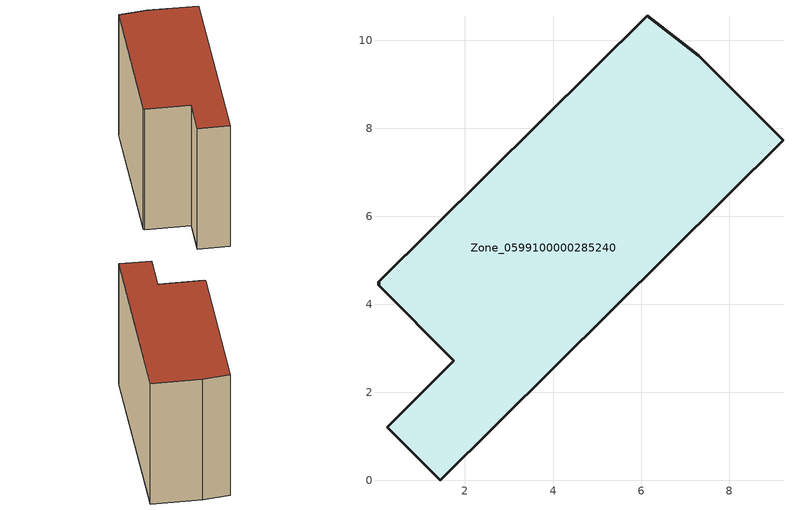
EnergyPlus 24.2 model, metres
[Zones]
Zone_0599100000285240
 floor ground (C_G): 6.14,10.56 7.31,9.65 9.22,7.73 1.44,0 0.23,1.21 1.75,2.72 0.04,4.43 0.04,4.51 z0
 wall outside (C_F): 0.23,1.21 1.44,0 9.22,7.73 7.31,9.65 6.14,10.56 0.04,4.51 0.04,4.43 1.75,2.72 0.23,1.21 z0:7.48
 roof outside (C_R): 6.14,10.56 0.04,4.51 0.04,4.43 1.75,2.72 0.23,1.21 1.44,0 9.22,7.73 7.31,9.65 z7.48
[BUILDING]
Pand.0599100000285240: North Axis=0; Terrain=City; Loads Convergence Tolerance Value=0.04; Temperature Convergence Tolerance Value=0.4; Solar Distribution=FullExterior; Maximum Number of Warmup Days=25; Minimum Number of Warmup Days=1
[Site:Location]
Rotterdam.The.Hague.AP_ZH_NLD Design_Conditions: Latitude=51.96; Longitude=4.45; Time Zone=1; Elevation=-4.5
[SITE:GROUNDTEMPERATURE:BUILDINGSURFACE]
18, 18, 18, 18, 18, 18, 18, 18, 18, 18, 18, 18
[MATERIAL] Thermal Absorptance=0.9; Solar Absorptance=0.7; Visible Absorptance=0.7
Name | Roughness | Thickness | Conductivity | Density | Specific Heat
G.TI.1946 | MediumSmooth | 0.15 | 1 | 540 | 1210
F.TI.1946 | Rough | 0.3 | 0.857143 | 1920 | 840
R.TI.1946 | MediumRough | 0.2 | 0.1 | 1500 | 1000
[CONSTRUCTION]
C_G: G.TI.1946
C_F: F.TI.1946
C_R: R.TI.1946
[ZONE]
Zone_0599100000285240: Type=1; Multiplier=1; Ceiling Height=Autocalculate; Volume=Autocalculate; Floor Area=autocalculate; Part of Total Floor Area=Yes
[ZONEINFILTRATION:DESIGNFLOWRATE]
Infil_Zone_0599100000285240: Zone or ZoneList or Space or SpaceList=Zone_0599100000285240; Schedule=AlwaysOn; Design Flow Rate Calculation Method=Flow/Area; Flow Rate per Floor Area=0.003; Constant Term Coefficient=1; Temperature Term Coefficient=0; Velocity Term Coefficient=0; Velocity Squared Term Coefficient=0
[HVACTEMPLATE:ZONE:IDEALLOADSAIRSYSTEM]
Zone_0599100000285240: Maximum Heating Supply Air Temperature=50; Minimum Cooling Supply Air Temperature=13; Maximum Heating Supply Air Humidity Ratio=0.0156; Minimum Cooling Supply Air Humidity Ratio=0.0077; Heating Limit=NoLimit; Cooling Limit=NoLimit; Dehumidification Control Type=ConstantSensibleHeatRatio; Cooling Sensible Heat Ratio=0.7; Dehumidification Setpoint=60; Humidification Control Type=None; Humidification Setpoint=30; Outdoor Air Method=None; Outdoor Air Flow Rate per Person=0.00944; Outdoor Air Flow Rate per Zone Floor Area=0; Outdoor Air Flow Rate per Zone=0; Demand Controlled Ventilation Type=None; Outdoor Air Economizer Type=NoEconomizer; Heat Recovery Type=None; Sensible Heat Recovery Effectiveness=0.7; Latent Heat Recovery Effectiveness=0.65
[ZONECONTROL:THERMOSTAT]
ThermostatControl_Zone_0599100000285240: Zone or ZoneList=Zone_0599100000285240; Control Type Schedule=DualSetpointControlType; Control 1=Thermostat_Zone_0599100000285240; Temperature Difference Between Cutout And Setpoint=0
[THERMOSTATSETPOINT:DUALSETPOINT]
Thermostat_Zone_0599100000285240: Heating Setpoint Temperature Schedule=HeatingSetpoint_Zone_0599100000285240; Cooling Setpoint Temperature Schedule=CoolingSetpoint_Zone_0599100000285240
[SCHEDULE:COMPACT]
HeatingSetpoint_Zone_0599100000285240: Through: 12/31, For: AllDays, Until: 24:00, 21
CoolingSetpoint_Zone_0599100000285240: Through: 12/31, For: AllDays, Until: 24:00, 24
DualSetpointControlType: Through: 12/31, For: AllDays, Until: 24:00, 4
AlwaysOn: Through: 12/31, For: AllDays, Until: 24:00, 1
